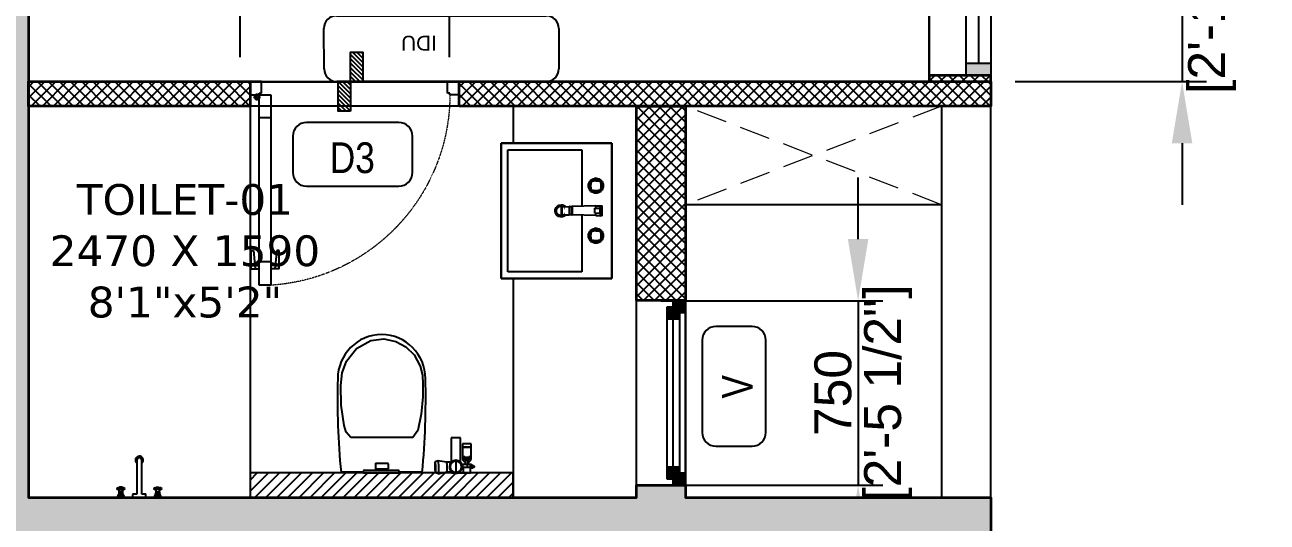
# Model space of a CAD drawing. Header units: millimetres. Extents: x 46985 to 60368, y 184712 to 204375.
# Drawn here: x 55319 to 60368, y 191997 to 194017 of the extents above; entities that cross this region are included whole.
import ezdxf
from ezdxf.enums import TextEntityAlignment as Align

# ---------------------------------------------------------------- set-up
doc = ezdxf.new("R2010")
doc.units = ezdxf.units.MM
doc.linetypes.add('( Hidden )', pattern=[0.375, 0.25, -0.125])
doc.linetypes.add('3.5BHK EAST-UN-5$0$DASHED', pattern=[0.75, 0.5, -0.25])
for name, color, linetype in [('A-AC', 252, 'Continuous'), ('A-Dimensions', 4, 'Continuous'), ('A-Door', 11, 'Continuous'), ('A-Door Line', 8, 'Continuous'), ('A-Fixture', 8, 'Continuous'), ('A-Furniture', 8, 'Continuous'), ('A-Handwash', 252, 'Continuous'), ('A-Handwash Platform', 253, 'Continuous'), ('A-Hatch', 252, 'Continuous'), ('A-Ledge Wall', 8, 'Continuous'), ('A-Room Boundary', 44, 'Continuous'), ('A-Shaft Line', 253, 'Continuous'), ('A-Shaft Wall', 253, 'Continuous'), ('A-Shower', 253, 'Continuous'), ('A-Shower Glass', 253, 'Continuous'), ('A-Text Main', 44, 'Continuous'), ('A-Ventilator', 4, 'Continuous'), ('A-WC', 253, 'Continuous'), ('A-Window', 4, 'Continuous')]:
    doc.layers.add(name, color=color, linetype=linetype)
doc.layers.add('A-Wall', color=240, linetype='Continuous', lineweight=35)
doc.styles.add('2024-08-29_TOWER-A$0$simplex-0.8', font='simplex.shx', dxfattribs={"width": 0.8})
doc.styles.add('3.5BHK EAST_UN-1$0$grid_text', font='verdana.ttf')
doc.styles.add('3BHK  WEST_UN-2$0$AMISH', font='arial.ttf')
doc.styles.add('ARIAL', font='ARIALN.TTF')
doc.styles.add('S', font='arial.ttf', dxfattribs={"height": 150})
doc.dimstyles.new('DIMSMALL', dxfattribs={"dimtxt": 150, "dimasz": 250, "dimexe": 100, "dimexo": 100, "dimgap": 25, "dimtad": 1, "dimdec": 0, "dimzin": 0, "dimdsep": 46, "dimtxsty": 'S', "dimcen": 0, "dimdle": 100, "dimclrd": 8, "dimclre": 8, "dimclrt": 256, "dimazin": 0, "dimtfac": 1, "dimtdec": 0, "dimtix": 1, "dimtmove": 0, "dimatfit": 3, "dimldrblk": '12_DatumFilled', "dimfxl": 1, "dimtolj": 1, "dimtzin": 0, "dimlwd": -1, "dimlwe": -1, "dimarcsym": 0})

# ---------------------------------------------------------------- blocks, each defined once
blk = doc.blocks.new('A$C060bb122')
at = {"layer": 'A-Window', "linetype": 'Continuous'}
for points in [[(0, 0), (-100, 0), (-100, -50), (0, -50)], [(-100, -900), (0, -900), (0, -850), (-100, -850)]]:
    blk.add_hatch(color=256, dxfattribs=at).paths.add_polyline_path(points)
for p, q in [((-249.5, 0), (-249.5, -900)), ((-100, 0), (-249.5, 0)), ((-100, -50), (-100, 0)), ((0, 0), (-100, 0)), ((0, 0), (-100, 0)), ((0, 0), (0, -900)), ((0, 0), (0, -50)), ((0, -50), (-100, -50)), ((-100, -850), (-100, -50)), ((-50, -50), (-50, -850)), ((0, -50), (0, -850)), ((-100, -900), (-100, -850)), ((-100, -850), (0, -850)), ((0, -850), (0, -900)), ((-100, -900), (-250, -900)), ((0, -900), (-100, -900)), ((0, -900), (-100, -900))]:
    blk.add_line(p, q, dxfattribs=at)
blk = doc.blocks.new('A$Cf00fcc3f')
at = {"layer": 'A-Fixture'}
for p, q in [((0, 0), (0, -450)), ((550, 0), (0, 0)), ((0, -450), (0, 0)), ((0, 0), (550, 0)), ((550, -450), (550, 0)), ((550, 0), (550, -450)), ((148.7, -47.8), (145.9, -53)), ((147.8, -54.3), (150.8, -44.3)), ((150.3, -45.9), (148.7, -47.8)), ((150.3, -55.2), (152.9, -46.2)), ((151.6, -42.4), (150.8, -44.3)), ((150.8, -44.3), (152.9, -46.2)), ((151.6, -42.4), (153.6, -41.5)), ((153.7, -44.5), (151.6, -42.4)), ((155.2, -46), (152.5, -55)), ((155.2, -46), (152.5, -55)), ((153.7, -44.5), (152.9, -46.2)), ((153.6, -41.5), (163.5, -38.6)), ((155.5, -43.7), (153.6, -41.5)), ((155.5, -43.7), (153.7, -44.5)), ((156.4, -47.2), (154.1, -55.3)), ((157.1, -39.5), (155.1, -41.1)), ((164.2, -43.3), (155.2, -46)), ((155.5, -43.7), (164.5, -41)), ((164.5, -44.9), (156.4, -47.2)), ((162.3, -36.7), (157.1, -39.5)), ((167.9, -35), (162.3, -36.7)), ((163.5, -38.6), (173.8, -37.6)), ((163.5, -38.6), (164.5, -41)), ((173.8, -42.3), (164.2, -43.3)), ((173.8, -42.3), (164.2, -43.3)), ((164.5, -41), (173.8, -40.1)), ((173.8, -43.9), (164.5, -44.9)), ((173.8, -34.4), (167.9, -35)), ((179.7, -35), (173.8, -34.4)), ((179.7, -35), (173.8, -34.4)), ((173.8, -37.6), (184.1, -38.6)), ((173.8, -37.6), (173.8, -40.1)), ((173.8, -40.1), (183.2, -41)), ((183.4, -43.3), (173.8, -42.3)), ((183.1, -44.9), (173.8, -43.9)), ((185.4, -36.7), (179.7, -35)), ((185.4, -36.7), (179.7, -35)), ((191.2, -47.2), (183.1, -44.9)), ((184.1, -38.6), (183.2, -41)), ((183.2, -41), (192.2, -43.7)), ((183.4, -43.3), (192.4, -46)), ((192.4, -46), (183.4, -43.3)), ((184.1, -38.6), (194.1, -41.5)), ((190.6, -39.5), (185.4, -36.7)), ((190.6, -39.5), (185.4, -36.7)), ((192.5, -41.1), (190.6, -39.5)), ((192.5, -41.1), (190.6, -39.5)), ((191.2, -47.2), (193.5, -55.3)), ((192.2, -43.7), (194.1, -41.5)), ((192.2, -43.7), (193.9, -44.5)), ((192.4, -46), (195.1, -55)), ((193.9, -44.5), (196, -42.4)), ((193.9, -44.5), (194.7, -46.2)), ((194.1, -41.5), (196, -42.4)), ((196.9, -44.3), (194.7, -46.2)), ((194.7, -46.2), (197.4, -55.2)), ((196, -42.4), (196.9, -44.3)), ((196.9, -44.3), (199.8, -54.3)), ((198.9, -47.8), (197.3, -45.9)), ((198.9, -47.8), (197.3, -45.9)), ((201.7, -53), (198.9, -47.8)), ((201.7, -53), (198.9, -47.8)), ((254.8, -39.2), (296, -39.2)), ((254.8, -39.2), (255, -45.5)), ((255.5, -64.6), (255, -45.5)), ((255, -45.5), (295.9, -45.5)), ((265.1, -68.5), (265.1, -47.9)), ((285.7, -47.9), (265.1, -47.9)), ((285.7, -68.5), (285.7, -47.9)), ((295.3, -64.6), (295.9, -45.5)), ((295.9, -45.5), (296, -39.2)), ((351.9, -47.8), (349.1, -53)), ((351, -54.3), (354, -44.3)), ((353.5, -45.9), (351.9, -47.8)), ((353.5, -55.2), (356.1, -46.2)), ((354.8, -42.4), (354, -44.3)), ((354, -44.3), (356.1, -46.2)), ((354.8, -42.4), (356.8, -41.5)), ((356.9, -44.5), (354.8, -42.4)), ((358.4, -46), (355.7, -55)), ((358.4, -46), (355.7, -55)), ((356.9, -44.5), (356.1, -46.2)), ((356.8, -41.5), (366.7, -38.6)), ((358.7, -43.7), (356.8, -41.5)), ((358.7, -43.7), (356.9, -44.5)), ((359.6, -47.2), (357.3, -55.3)), ((360.3, -39.5), (358.3, -41.1)), ((367.4, -43.3), (358.4, -46)), ((358.7, -43.7), (367.7, -41)), ((367.7, -44.9), (359.6, -47.2)), ((365.5, -36.7), (360.3, -39.5)), ((371.1, -35), (365.5, -36.7)), ((366.7, -38.6), (377, -37.6)), ((366.7, -38.6), (367.7, -41)), ((377, -42.3), (367.4, -43.3)), ((377, -42.3), (367.4, -43.3)), ((367.7, -41), (377, -40.1)), ((377, -43.9), (367.7, -44.9)), ((377, -34.4), (371.1, -35)), ((382.9, -35), (377, -34.4)), ((382.9, -35), (377, -34.4)), ((377, -37.6), (387.3, -38.6)), ((377, -37.6), (377, -40.1)), ((377, -40.1), (386.4, -41)), ((386.6, -43.3), (377, -42.3)), ((386.3, -44.9), (377, -43.9)), ((388.6, -36.7), (382.9, -35)), ((388.6, -36.7), (382.9, -35)), ((394.4, -47.2), (386.3, -44.9)), ((387.3, -38.6), (386.4, -41)), ((386.4, -41), (395.4, -43.7)), ((386.6, -43.3), (395.6, -46)), ((395.6, -46), (386.6, -43.3)), ((387.3, -38.6), (397.3, -41.5)), ((393.8, -39.5), (388.6, -36.7)), ((393.8, -39.5), (388.6, -36.7)), ((395.7, -41.1), (393.8, -39.5)), ((395.7, -41.1), (393.8, -39.5)), ((394.4, -47.2), (396.7, -55.3)), ((395.4, -43.7), (397.3, -41.5)), ((395.4, -43.7), (397.1, -44.5)), ((395.6, -46), (398.3, -55)), ((397.1, -44.5), (399.2, -42.4)), ((397.1, -44.5), (397.9, -46.2)), ((397.3, -41.5), (399.2, -42.4)), ((400.1, -44.3), (397.9, -46.2)), ((397.9, -46.2), (400.6, -55.2)), ((399.2, -42.4), (400.1, -44.3)), ((400.1, -44.3), (403, -54.3)), ((402.1, -47.8), (400.5, -45.9)), ((402.1, -47.8), (400.5, -45.9)), ((404.9, -53), (402.1, -47.8)), ((404.9, -53), (402.1, -47.8)), ((144.2, -58.7), (143.6, -64.6)), ((143.6, -64.6), (144.2, -70.5)), ((143.6, -64.6), (144.2, -70.5)), ((145.9, -53), (144.2, -58.7)), ((144.2, -70.5), (145.9, -76.1)), ((144.2, -70.5), (145.9, -76.1)), ((145.9, -76.1), (148.7, -81.3)), ((145.9, -76.1), (148.7, -81.3)), ((146.8, -64.6), (147.8, -54.3)), ((147.8, -74.9), (146.8, -64.6)), ((149.4, -64.6), (146.8, -64.6)), ((147.8, -54.3), (150.3, -55.2)), ((147.8, -74.9), (150.3, -73.9)), ((150.8, -84.8), (147.8, -74.9)), ((148.7, -81.3), (150.3, -83.2)), ((148.7, -81.3), (150.3, -83.2)), ((149.4, -64.6), (150.3, -55.2)), ((150.3, -73.9), (149.4, -64.6)), ((152.9, -82.9), (150.3, -73.9)), ((150.8, -84.8), (152.9, -82.9)), ((151.6, -86.8), (150.8, -84.8)), ((152.5, -55), (151.6, -64.6)), ((151.6, -64.6), (152.5, -74.2)), ((151.6, -64.6), (152.5, -74.2)), ((151.6, -86.8), (153.7, -84.7)), ((151.6, -86.8), (153.6, -87.6)), ((152.5, -74.2), (155.2, -83.2)), ((152.5, -74.2), (155.2, -83.2)), ((152.9, -82.9), (153.7, -84.7)), ((154.1, -55.3), (153.2, -64.6)), ((153.2, -64.6), (154.1, -73.9)), ((155.5, -85.5), (153.6, -87.6)), ((163.5, -90.6), (153.6, -87.6)), ((153.7, -84.7), (155.5, -85.5)), ((154.1, -73.9), (156.4, -81.9)), ((155.1, -88.1), (157.1, -89.7)), ((155.1, -88.1), (157.1, -89.7)), ((155.2, -83.2), (164.2, -85.9)), ((155.2, -83.2), (164.2, -85.9)), ((164.5, -88.1), (155.5, -85.5)), ((156.4, -81.9), (164.5, -84.3)), ((157.1, -89.7), (162.3, -92.4)), ((157.1, -89.7), (162.3, -92.4)), ((162.3, -92.4), (167.9, -94.2)), ((162.3, -92.4), (167.9, -94.2)), ((163.5, -90.6), (164.5, -88.1)), ((173.8, -91.6), (163.5, -90.6)), ((164.2, -85.9), (173.8, -86.8)), ((164.2, -85.9), (173.8, -86.8)), ((164.5, -84.3), (173.8, -85.2)), ((173.8, -89), (164.5, -88.1)), ((167.9, -94.2), (173.8, -94.7)), ((167.9, -94.2), (173.8, -94.7)), ((173.8, -85.2), (183.1, -84.3)), ((173.8, -86.8), (183.4, -85.9)), ((173.8, -86.8), (183.4, -85.9)), ((183.2, -88.1), (173.8, -89)), ((173.8, -91.6), (173.8, -89)), ((184.1, -90.6), (173.8, -91.6)), ((173.8, -94.7), (179.7, -94.2)), ((173.8, -94.7), (179.7, -94.2)), ((179.7, -94.2), (185.4, -92.4)), ((179.7, -94.2), (185.4, -92.4)), ((183.1, -84.3), (191.2, -81.9)), ((192.2, -85.5), (183.2, -88.1)), ((184.1, -90.6), (183.2, -88.1)), ((183.4, -85.9), (192.4, -83.2)), ((183.4, -85.9), (192.4, -83.2)), ((194.1, -87.6), (184.1, -90.6)), ((185.4, -92.4), (190.6, -89.7)), ((185.4, -92.4), (190.6, -89.7)), ((190.6, -89.7), (192.5, -88.1)), ((190.6, -89.7), (192.5, -88.1)), ((191.2, -81.9), (193.5, -73.9)), ((192.2, -85.5), (193.9, -84.7)), ((192.2, -85.5), (194.1, -87.6)), ((192.4, -83.2), (195.1, -74.2)), ((192.4, -83.2), (195.1, -74.2)), ((194.4, -64.6), (193.5, -55.3)), ((194.4, -64.6), (193.5, -73.9)), ((193.9, -84.7), (194.7, -82.9)), ((193.9, -84.7), (196, -86.8)), ((196, -86.8), (194.1, -87.6)), ((197.4, -73.9), (194.7, -82.9)), ((196.9, -84.8), (194.7, -82.9)), ((195.1, -55), (196, -64.6)), ((196, -64.6), (195.1, -74.2)), ((196, -86.8), (196.9, -84.8)), ((199.8, -74.9), (196.9, -84.8)), ((197.3, -83.2), (198.9, -81.3)), ((197.3, -83.2), (198.9, -81.3)), ((199.8, -54.3), (197.4, -55.2)), ((197.4, -55.2), (198.3, -64.6)), ((198.3, -64.6), (197.4, -73.9)), ((199.8, -74.9), (197.4, -73.9)), ((198.3, -64.6), (200.8, -64.6)), ((198.9, -81.3), (201.7, -76.1)), ((198.9, -81.3), (201.7, -76.1)), ((199.8, -54.3), (200.8, -64.6)), ((200.8, -64.6), (199.8, -74.9)), ((203.4, -58.7), (201.7, -53)), ((203.4, -58.7), (201.7, -53)), ((201.7, -76.1), (203.4, -70.5)), ((201.7, -76.1), (203.4, -70.5)), ((203.4, -58.7), (204, -64.6)), ((204, -64.6), (203.4, -58.7)), ((204, -64.6), (203.4, -70.5)), ((204, -64.6), (203.4, -70.5)), ((255.5, -64.6), (258.3, -160.2)), ((255.5, -64.6), (265.1, -64.6)), ((265.1, -68.5), (285.7, -68.5)), ((285.7, -64.6), (295.3, -64.6)), ((295.3, -64.6), (292.6, -160.2)), ((347.4, -58.7), (346.8, -64.6)), ((346.8, -64.6), (347.4, -70.5)), ((346.8, -64.6), (347.4, -70.5)), ((349.1, -53), (347.4, -58.7)), ((347.4, -70.5), (349.1, -76.1)), ((347.4, -70.5), (349.1, -76.1)), ((349.1, -76.1), (351.9, -81.3)), ((349.1, -76.1), (351.9, -81.3)), ((350, -64.6), (351, -54.3)), ((351, -74.9), (350, -64.6)), ((352.6, -64.6), (350, -64.6)), ((351, -54.3), (353.5, -55.2)), ((351, -74.9), (353.5, -73.9)), ((354, -84.8), (351, -74.9)), ((351.9, -81.3), (353.5, -83.2)), ((351.9, -81.3), (353.5, -83.2)), ((352.6, -64.6), (353.5, -55.2)), ((353.5, -73.9), (352.6, -64.6)), ((356.1, -82.9), (353.5, -73.9)), ((354, -84.8), (356.1, -82.9)), ((354.8, -86.8), (354, -84.8)), ((355.7, -55), (354.8, -64.6)), ((354.8, -64.6), (355.7, -74.2)), ((354.8, -64.6), (355.7, -74.2)), ((354.8, -86.8), (356.9, -84.7)), ((354.8, -86.8), (356.8, -87.6)), ((355.7, -74.2), (358.4, -83.2)), ((355.7, -74.2), (358.4, -83.2)), ((356.1, -82.9), (356.9, -84.7)), ((357.3, -55.3), (356.4, -64.6)), ((356.4, -64.6), (357.3, -73.9)), ((358.7, -85.5), (356.8, -87.6)), ((366.7, -90.6), (356.8, -87.6)), ((356.9, -84.7), (358.7, -85.5)), ((357.3, -73.9), (359.6, -81.9)), ((358.3, -88.1), (360.3, -89.7)), ((358.3, -88.1), (360.3, -89.7)), ((358.4, -83.2), (367.4, -85.9)), ((358.4, -83.2), (367.4, -85.9)), ((367.7, -88.1), (358.7, -85.5)), ((359.6, -81.9), (367.7, -84.3)), ((360.3, -89.7), (365.5, -92.4)), ((360.3, -89.7), (365.5, -92.4)), ((365.5, -92.4), (371.1, -94.2)), ((365.5, -92.4), (371.1, -94.2)), ((366.7, -90.6), (367.7, -88.1)), ((377, -91.6), (366.7, -90.6)), ((367.4, -85.9), (377, -86.8)), ((367.4, -85.9), (377, -86.8)), ((367.7, -84.3), (377, -85.2)), ((377, -89), (367.7, -88.1)), ((371.1, -94.2), (377, -94.7)), ((371.1, -94.2), (377, -94.7)), ((377, -85.2), (386.3, -84.3)), ((377, -86.8), (386.6, -85.9)), ((377, -86.8), (386.6, -85.9)), ((386.4, -88.1), (377, -89)), ((377, -91.6), (377, -89)), ((387.3, -90.6), (377, -91.6)), ((377, -94.7), (382.9, -94.2)), ((377, -94.7), (382.9, -94.2)), ((382.9, -94.2), (388.6, -92.4)), ((382.9, -94.2), (388.6, -92.4)), ((386.3, -84.3), (394.4, -81.9)), ((395.4, -85.5), (386.4, -88.1)), ((387.3, -90.6), (386.4, -88.1)), ((386.6, -85.9), (395.6, -83.2)), ((386.6, -85.9), (395.6, -83.2)), ((397.3, -87.6), (387.3, -90.6)), ((388.6, -92.4), (393.8, -89.7)), ((388.6, -92.4), (393.8, -89.7)), ((393.8, -89.7), (395.7, -88.1)), ((393.8, -89.7), (395.7, -88.1)), ((394.4, -81.9), (396.7, -73.9)), ((395.4, -85.5), (397.1, -84.7)), ((395.4, -85.5), (397.3, -87.6)), ((395.6, -83.2), (398.3, -74.2)), ((395.6, -83.2), (398.3, -74.2)), ((397.6, -64.6), (396.7, -55.3)), ((397.6, -64.6), (396.7, -73.9)), ((397.1, -84.7), (397.9, -82.9)), ((397.1, -84.7), (399.2, -86.8)), ((399.2, -86.8), (397.3, -87.6)), ((400.6, -73.9), (397.9, -82.9)), ((400.1, -84.8), (397.9, -82.9)), ((398.3, -55), (399.2, -64.6)), ((399.2, -64.6), (398.3, -74.2)), ((399.2, -86.8), (400.1, -84.8)), ((403, -74.9), (400.1, -84.8)), ((400.5, -83.2), (402.1, -81.3)), ((400.5, -83.2), (402.1, -81.3)), ((403, -54.3), (400.6, -55.2)), ((400.6, -55.2), (401.5, -64.6)), ((401.5, -64.6), (400.6, -73.9)), ((403, -74.9), (400.6, -73.9)), ((401.5, -64.6), (404, -64.6)), ((402.1, -81.3), (404.9, -76.1)), ((402.1, -81.3), (404.9, -76.1)), ((403, -54.3), (404, -64.6)), ((404, -64.6), (403, -74.9)), ((406.6, -58.7), (404.9, -53)), ((406.6, -58.7), (404.9, -53)), ((404.9, -76.1), (406.6, -70.5)), ((404.9, -76.1), (406.6, -70.5)), ((406.6, -58.7), (407.2, -64.6)), ((406.6, -58.7), (407.2, -64.6)), ((407.2, -64.6), (406.6, -70.5)), ((407.2, -64.6), (406.6, -70.5)), ((257.2, -122), (27.5, -122)), ((27.5, -122), (27.5, -422)), ((522.5, -122), (293.7, -122)), ((522.5, -422), (522.5, -122)), ((258.3, -162.3), (258.3, -160.2)), ((292.6, -160.2), (258.3, -160.2)), ((258.3, -162.3), (258.6, -171.8)), ((258.3, -162.3), (292.5, -162.3)), ((258.6, -171.8), (258.6, -172.7)), ((258.6, -171.8), (292.2, -171.8)), ((259.4, -201.1), (258.6, -172.7)), ((292.2, -172.7), (258.6, -172.7)), ((259.4, -201.1), (259.5, -204.3)), ((259.4, -201.1), (291.4, -201.1)), ((264.3, -192.3), (264.3, -190.8)), ((286.5, -192.3), (286.5, -190.8)), ((291.3, -204.3), (291.4, -201.1)), ((291.4, -201.1), (292.2, -172.7)), ((292.2, -171.8), (292.5, -162.3)), ((292.2, -171.8), (292.2, -172.7)), ((292.6, -160.2), (292.5, -162.3)), ((259.5, -204.3), (291.3, -204.3)), ((0, -450), (550, -450)), ((550, -450), (0, -450)), ((27.5, -422), (522.5, -422))]:
    blk.add_line(p, q, dxfattribs=at)
for radius, start, end in [(25, 130.6704, 0), (20, 145.6811, 0), (25, 0, 45), (20, 0, 24.0891)]:
    blk.add_arc((275, -205), radius, start, end, dxfattribs=at)
blk = doc.blocks.new('A$Cfbc7273c')
at = {"layer": 'A-Shower'}
for p, q in [((-41.9, 68.8), (-41.9, 81.3)), ((-41.9, 81.3), (-27.4, 81.2)), ((-27.4, 68.8), (-41.9, 68.8)), ((-23.6, 68.6), (-23.6, 81.3)), ((-22.2, 81.5), (-22.2, 68.5)), ((-20.4, 68.3), (-20.4, 81.7)), ((-18, 82.2), (-18, 67.8)), ((-15.8, 67.3), (-15.8, 82.7)), ((-13.3, 66.5), (-13.3, 83.5)), ((-9.9, 65.2), (-9.9, 84.7)), ((-5.4, 63), (-5.4, 87)), ((0, 90.6), (0, 59.4)), ((0, -90.6), (0, 90.6)), ((-13.5, 10), (-152, 10)), ((-13.5, 26), (-13.5, 10)), ((0, 27), (-12.5, 27)), ((0, -27), (0, 27)), ((-152, -10), (-13.5, -10)), ((-13.5, -10), (-13.5, -26)), ((-12.5, -27), (0, -27)), ((-41.9, -68.8), (-41.9, -81.3)), ((-27.4, -68.8), (-41.9, -68.8)), ((-41.9, -81.3), (-27.4, -81.2)), ((-23.6, -68.6), (-23.6, -81.3)), ((-22.2, -81.5), (-22.2, -68.5)), ((-20.4, -68.3), (-20.4, -81.7)), ((-18, -82.2), (-18, -67.8)), ((-15.8, -67.3), (-15.8, -82.7)), ((-13.3, -66.5), (-13.3, -83.5)), ((-9.9, -65.2), (-9.9, -84.7)), ((-5.4, -63), (-5.4, -87)), ((0, -90.6), (0, -59.4))]:
    blk.add_line(p, q, dxfattribs=at)
for centre, radius in [((-36, 85.7), 4.41), ((-36, 64.3), 4.41), ((-36, 74.8), 3.69), ((-36, -64.3), 4.41), ((-36, -85.7), 4.41), ((-36, -74.8), 3.69)]:
    blk.add_circle(centre, radius, dxfattribs=at)
for centre, radius, start, end in [((-27.2, 125.4), 44.2, 269.7849, 308.0362), ((-27.4, 24.1), 44.7, 52.1791, 90), ((-152, 0), 16, 90, 180.0001), ((-152, 0), 16, 180.0001, 270), ((-152, 0), 10, 90, 270), ((-152, 0), 16, 38.6822, 90), ((-12.5, 26), 0.999, 89.9998, 180.1995), ((-152, 0), 16, 270, 321.3178), ((-12.5, -26), 1, 180, 269.8008), ((-27.4, -24.1), 44.7, 270, 307.8209), ((-27.2, -125.4), 44.2, 51.9638, 90.2151)]:
    blk.add_arc(centre, radius, start, end, dxfattribs=at)
blk = doc.blocks.new('3BHK  WEST_UN-2$0$fgdskokjmfv')
at = {"layer": 'A-WC', "linetype": 'Continuous'}
for p, q in [((15769217.8, 1072188.3), (15769217.9, 1072188.5)), ((15769217.9, 1072188.5), (15769218, 1072188.7)), ((15769218, 1072188.7), (15769218.1, 1072188.8)), ((15769218.1, 1072188.8), (15769218.2, 1072189)), ((15769218.2, 1072189), (15769218.3, 1072189.2)), ((15769218.3, 1072189.2), (15769218.4, 1072189.3)), ((15769218.4, 1072189.3), (15769218.5, 1072189.5)), ((15769218.5, 1072189.5), (15769218.7, 1072189.6)), ((15769218.7, 1072189.6), (15769218.8, 1072189.8)), ((15769218.8, 1072189.8), (15769218.9, 1072189.9)), ((15769218.9, 1072189.9), (15769219.1, 1072190.1)), ((15769219.1, 1072190.1), (15769219.2, 1072190.2)), ((15769219.2, 1072190.2), (15769219.4, 1072190.3)), ((15769219.4, 1072190.3), (15769219.6, 1072190.4)), ((15769219.6, 1072190.4), (15769219.7, 1072190.6)), ((15769219.7, 1072190.6), (15769219.9, 1072190.7)), ((15769219.9, 1072190.7), (15769220.1, 1072190.8)), ((15769220.1, 1072190.8), (15769220.3, 1072190.8)), ((15769220.3, 1072190.8), (15769220.4, 1072190.9)), ((15769220.4, 1072190.9), (15769220.6, 1072191)), ((15769220.6, 1072191), (15769220.8, 1072191.1)), ((15769220.8, 1072191.1), (15769221, 1072191.1)), ((15769221, 1072191.1), (15769221.2, 1072191.2)), ((15769221.2, 1072191.2), (15769221.4, 1072191.2)), ((15769221.4, 1072191.2), (15769221.6, 1072191.3)), ((15769221.6, 1072191.3), (15769221.8, 1072191.3)), ((15769221.8, 1072191.3), (15769222, 1072191.3)), ((15769222, 1072191.3), (15769222.2, 1072191.3)), ((15769222.2, 1072191.3), (15769222.4, 1072191.3)), ((15769222.4, 1072191.3), (15769222.4, 1072191.3)), ((15769222.5, 1072191.3), (15769222.4, 1072191.3)), ((15769222.4, 1072191.3), (15769222.4, 1072191.3)), ((15769222.4, 1072191.3), (15769222.5, 1072191.3)), ((15769222.6, 1072191.3), (15769222.5, 1072191.3)), ((15769222.5, 1072191.3), (15769222.5, 1072191.3)), ((15769222.5, 1072191.3), (15769222.7, 1072191.3)), ((15769222.8, 1072191.3), (15769222.6, 1072191.3)), ((15769222.7, 1072191.3), (15769222.9, 1072191.3)), ((15769232.1, 1072191.3), (15769222.8, 1072191.3)), ((15769222.9, 1072191.3), (15769223.1, 1072191.3)), ((15769223.1, 1072191.3), (15769223.4, 1072191.3)), ((15769223.4, 1072191.3), (15769223.8, 1072191.3)), ((15769223.8, 1072191.3), (15769224.2, 1072191.3)), ((15769224.2, 1072191.3), (15769224.7, 1072191.3)), ((15769228.6, 1072190), (15769228.8, 1072176)), ((15769228.7, 1072190), (15769232.9, 1072190)), ((15769231.8, 1072211.9), (15769232.1, 1072190)), ((15769309.2, 1072211.9), (15769231.8, 1072211.9)), ((15769232.9, 1072190), (15769239.6, 1072190)), ((15769233.1, 1072183), (15769232.9, 1072190)), ((15769239.6, 1072190), (15769243.9, 1072190)), ((15769243.9, 1072190), (15769247.1, 1072190)), ((15769243.9, 1072190), (15769243.9, 1072183)), ((15769247.1, 1072190), (15769264.5, 1072190)), ((15769262.2, 1072190), (15769262.5, 1072211.9)), ((15769262.2, 1072191.3), (15769262.5, 1072191.3)), ((15769262.5, 1072191.3), (15769263.8, 1072191.3)), ((15769263.8, 1072191.3), (15769265.2, 1072191.3)), ((15769264.4, 1072183), (15769264.5, 1072190)), ((15769265.2, 1072191.3), (15769266.5, 1072191.3)), ((15769274.3, 1072211.9), (15769274.3, 1072210.2)), ((15769274.3, 1072210.2), (15769274.3, 1072208.5)), ((15769274.3, 1072208.5), (15769274.3, 1072206.8)), ((15769274.3, 1072206.8), (15769274.3, 1072205.4)), ((15769292.1, 1072163.3), (15769292.1, 1072209.4)), ((15769309.2, 1072211.4), (15769309.2, 1072211.9)), ((15769309.2, 1072209.7), (15769309.2, 1072211.4)), ((15769309.2, 1072208), (15769309.2, 1072209.7)), ((15769309.2, 1072206.4), (15769309.2, 1072208)), ((15769309.2, 1072206), (15769309.2, 1072206.4)), ((15769328, 1072207), (15769309.9, 1072206.4)), ((15769362.5, 1072214.8), (15769328, 1072207)), ((15769362.5, 1072214.8), (15769374.5, 1072212)), ((15769428.5, 1072209.1), (15769522.1, 1072209.1)), ((15769667.1, 1072211.9), (15769522.1, 1072211.9)), ((15769522.1, 1072211.9), (15769522.1, 1072203.9)), ((15769664.1, 1072200.9), (15769525.1, 1072200.9)), ((15769618.4, 1072200.9), (15769565.9, 1072200.9)), ((15769565.9, 1072200.9), (15769565.9, 1072197.6)), ((15769618.4, 1072194.8), (15769565.9, 1072194.8)), ((15769565.9, 1072194.8), (15769565.9, 1072174.4)), ((15769567.4, 1072196.1), (15769616.9, 1072196.1)), ((15769618.4, 1072197.6), (15769618.4, 1072200.9)), ((15769618.4, 1072174.4), (15769618.4, 1072194.8)), ((15769667.1, 1072211.9), (15769667.1, 1072203.9)), ((15769667.1, 1072209.1), (15769758.5, 1072209.1)), ((15769217.4, 1072186.7), (15769217.5, 1072186.9)), ((15769217.4, 1072186.5), (15769217.4, 1072186.7)), ((15769217.4, 1072186.3), (15769217.4, 1072186.5)), ((15769217.4, 1072186.1), (15769217.4, 1072186.3)), ((15769217.4, 1072186.3), (15769217.4, 1072186.3)), ((15769217.5, 1072185.9), (15769217.4, 1072186.1)), ((15769217.5, 1072187.3), (15769217.6, 1072187.5)), ((15769217.5, 1072187.1), (15769217.5, 1072187.3)), ((15769217.5, 1072186.9), (15769217.5, 1072187.1)), ((15769217.5, 1072185.7), (15769217.5, 1072185.9)), ((15769217.5, 1072185.5), (15769217.5, 1072185.7)), ((15769217.5, 1072185.3), (15769217.5, 1072185.5)), ((15769217.6, 1072185.1), (15769217.5, 1072185.3)), ((15769217.6, 1072187.7), (15769217.7, 1072187.9)), ((15769217.6, 1072187.5), (15769217.6, 1072187.7)), ((15769217.6, 1072184.9), (15769217.6, 1072185.1)), ((15769217.7, 1072184.7), (15769217.6, 1072184.9)), ((15769217.7, 1072187.9), (15769217.8, 1072188.1)), ((15769217.8, 1072184.5), (15769217.7, 1072184.7)), ((15769217.8, 1072188.1), (15769217.8, 1072188.3)), ((15769217.8, 1072184.3), (15769217.8, 1072184.5)), ((15769217.9, 1072184.2), (15769217.8, 1072184.3)), ((15769218, 1072184), (15769217.9, 1072184.2)), ((15769218.1, 1072183.8), (15769218, 1072184)), ((15769218.2, 1072183.6), (15769218.1, 1072183.8)), ((15769218.3, 1072183.5), (15769218.2, 1072183.6)), ((15769218.5, 1072183.3), (15769218.3, 1072183.5)), ((15769218.6, 1072183.2), (15769218.5, 1072183.3)), ((15769218.7, 1072183), (15769218.6, 1072183.2)), ((15769218.8, 1072182.9), (15769218.7, 1072183)), ((15769219, 1072182.7), (15769218.8, 1072182.9)), ((15769219.1, 1072182.6), (15769219, 1072182.7)), ((15769219.3, 1072182.5), (15769219.1, 1072182.6)), ((15769219.4, 1072182.3), (15769219.3, 1072182.5)), ((15769219.6, 1072182.2), (15769219.4, 1072182.3)), ((15769219.8, 1072182.1), (15769219.6, 1072182.2)), ((15769219.9, 1072182), (15769219.8, 1072182.1)), ((15769220.1, 1072181.9), (15769219.9, 1072182)), ((15769220.3, 1072181.8), (15769220.1, 1072181.9)), ((15769220.5, 1072181.7), (15769220.3, 1072181.8)), ((15769220.7, 1072181.7), (15769220.5, 1072181.7)), ((15769220.9, 1072181.6), (15769220.7, 1072181.7)), ((15769221, 1072181.5), (15769220.9, 1072181.6)), ((15769221.2, 1072181.5), (15769221, 1072181.5)), ((15769221.4, 1072181.4), (15769221.2, 1072181.5)), ((15769221.6, 1072181.4), (15769221.4, 1072181.4)), ((15769221.8, 1072181.4), (15769221.6, 1072181.4)), ((15769222, 1072181.4), (15769221.8, 1072181.4)), ((15769222.2, 1072181.3), (15769222, 1072181.4)), ((15769222.4, 1072181.3), (15769222.2, 1072181.3)), ((15769222.5, 1072181.3), (15769222.4, 1072181.3)), ((15769222.4, 1072181.3), (15769222.4, 1072181.3)), ((15769222.4, 1072181.3), (15769222.5, 1072181.3)), ((15769222.6, 1072181.3), (15769222.5, 1072181.3)), ((15769222.5, 1072181.3), (15769222.5, 1072181.3)), ((15769222.5, 1072181.3), (15769222.7, 1072181.3)), ((15769222.8, 1072181.3), (15769222.6, 1072181.3)), ((15769222.7, 1072181.3), (15769222.8, 1072181.3)), ((15769222.8, 1072181.3), (15769228.8, 1072181.3)), ((15769223, 1072181.3), (15769222.8, 1072181.3)), ((15769223.3, 1072181.3), (15769223, 1072181.3)), ((15769223.6, 1072181.3), (15769223.3, 1072181.3)), ((15769224, 1072181.3), (15769223.6, 1072181.3)), ((15769224.4, 1072181.3), (15769224, 1072181.3)), ((15769224.9, 1072181.3), (15769224.4, 1072181.3)), ((15769233.2, 1072176), (15769228.9, 1072176)), ((15769229.4, 1072152.1), (15769229.4, 1072141.2)), ((15769229.6, 1072148.4), (15769264.6, 1072148.4)), ((15769229.6, 1072148.4), (15769229.6, 1072107.6)), ((15769233.2, 1072176), (15769233.1, 1072183)), ((15769239.6, 1072176), (15769233.2, 1072176)), ((15769235.2, 1072152.4), (15769235.2, 1072142.5)), ((15769243.8, 1072176), (15769239.6, 1072176)), ((15769240, 1072176), (15769240, 1072167.3)), ((15769240, 1072155.2), (15769240, 1072152.4)), ((15769242, 1072176), (15769242, 1072161.6)), ((15769243.9, 1072183), (15769243.8, 1072176)), ((15769247.1, 1072176), (15769243.8, 1072176)), ((15769264.4, 1072176), (15769247.1, 1072176)), ((15769252.2, 1072161.6), (15769252.2, 1072176)), ((15769254.3, 1072167.3), (15769254.3, 1072176)), ((15769254.3, 1072152.4), (15769254.3, 1072155.2)), ((15769259, 1072142.5), (15769259, 1072152.4)), ((15769264.4, 1072176), (15769264.4, 1072183)), ((15769265.9, 1072181.3), (15769264.5, 1072181.3)), ((15769264.6, 1072107.6), (15769264.6, 1072148.4)), ((15769264.9, 1072141.2), (15769264.9, 1072152.1)), ((15769266.6, 1072181.3), (15769265.9, 1072181.3)), ((15769273.1, 1072167.7), (15769273.1, 1072069.7)), ((15769311.1, 1072167.5), (15769329.3, 1072168.1)), ((15769311.2, 1072069.7), (15769311.2, 1072167.7)), ((15769329.3, 1072168.1), (15769364.2, 1072162.5)), ((15769364.3, 1072162.5), (15769376.1, 1072166)), ((15769567.3, 1072172.9), (15769616.9, 1072172.9)), ((15769229.6, 1072107.6), (15769264.6, 1072107.6)), ((15769229.6, 1072107.1), (15769229.6, 1072107.6)), ((15769264.6, 1072107.6), (15769229.6, 1072107.6)), ((15769264.6, 1072107.1), (15769229.6, 1072107.1)), ((15769229.6, 1072107.1), (15769229.6, 1072093)), ((15769229.6, 1072093), (15769264.6, 1072093)), ((15769264.6, 1072107.1), (15769264.6, 1072107.6)), ((15769264.6, 1072093), (15769264.6, 1072107.1)), ((15769273.1, 1072069.7), (15769311.2, 1072069.7)), ((15769466.3, 1072068.4), (15769718.4, 1072068.4))]:
    blk.add_line(p, q, dxfattribs=at)
at = {"layer": 'A-WC', "linetype": 'Continuous', "flags": 128}
blk.add_lwpolyline([(15769718.4, 1072068.4), (15769737.6, 1072045.5), (15769745.9, 1072018.8), (15769758.3, 1071936), (15769759.7, 1071856.1), (15769753.6, 1071804.7), (15769735.8, 1071758), (15769695.5, 1071705.9), (15769637.7, 1071673.8), (15769584.5, 1071667.4), (15769535.5, 1071677.4), (15769494.7, 1071699.3), (15769461.6, 1071732.3), (15769437.5, 1071777.7), (15769427.2, 1071814.6), (15769425.9, 1071851.1), (15769426.5, 1071902.1), (15769433.3, 1071973.6), (15769447, 1072039.1), (15769466.3, 1072068.4)], dxfattribs=at)
at = {"layer": 'A-WC', "linetype": 'Continuous'}
for centre, radius, start, end in [((15769292.1, 1072186.3), 26.2, 100.2496, 180), ((15769292.1, 1072186.3), 23, 0, 180), ((15769292.1, 1072186.3), 26.2, 0, 132.8693), ((15772559.7, 1071909.6), 3145.4, 174.5369, 181.4631), ((15769525.1, 1072203.9), 3, 180, 270), ((15769567.4, 1072197.6), 1.5, 180, 270), ((15769616.9, 1072197.6), 1.5, 270, 0), ((15769664.1, 1072203.9), 3, 270, 0), ((15766627.4, 1071909.6), 3145.4, 358.5369, 5.4631), ((15769292.1, 1072186.3), 26.2, 180, 0), ((15769292.1, 1072186.3), 23, 180, 0), ((15769292.1, 1072189.5), 28.9, 228.7983, 242.5322), ((15769292.1, 1072189.5), 28.9, 297.4678, 311.2017), ((15769567.3, 1072174.4), 1.46, 180, 270), ((15769616.9, 1072174.4), 1.46, 270, 0), ((15769595.6, 1071829.3), 180.3, 180, 269.3484), ((15769591.5, 1071829.3), 180.3, 270.6516, 0)]:
    blk.add_arc(centre, radius, start, end, dxfattribs=at)
for centre, major_axis, ratio, start_param, end_param in [((15769310.5, 1072186.9), (-0.6, 19.4), 0.087894, 6.275362, 6.466185), ((15769328.7, 1072187.5), (-0.6, 19.4), 0.087894, 6.275362, 9.416955), ((15769363.4, 1072188.7), (-0.8, 26.2), 0.087894, 0.017046, 3.133769), ((15769375.3, 1072189), (-0.7, 23), 0.087894, 0.026053, 3.133769), ((15769375.3, 1072189), (-0.7, 23), 0.087894, 3.165124, 6.230506), ((15769247.1, 1072152.1), (17.8, 0), 0.939693, 1.86017, 3.254011), ((15769247.1, 1072141.2), (17.8, 0), 0.939693, 2.995055, 3.28771), ((15769247.1, 1072141.2), (17.8, 0), 0.939693, 0.452611, 2.688981), ((15769247.1, 1072141.2), (13.4, 0), 0.939693, 1.839841, 2.521963), ((15769247.1, 1072142.5), (11.9, 0), 0.939693, 1.570796, 2.584055), ((15769247.1, 1072142.5), (11.9, 0), 0.939693, 1.570796, 2.584055), ((15769247.1, 1072141), (11.9, 0), 0.939693, 1.570796, 2.410164), ((15769247.1, 1072141.2), (13.4, 0), 0.939693, 1.634555, 1.767445), ((15769247.1, 1072142.5), (11.9, 0), 0.939693, 0.557537, 1.570796), ((15769247.1, 1072142.5), (11.9, 0), 0.939693, 0.557537, 1.570796), ((15769247.1, 1072141), (11.9, 0), 0.939693, 0.731428, 1.570796), ((15769247.1, 1072141.2), (13.4, 0), 0.939693, 1.374148, 1.507037), ((15769247.1, 1072141.2), (13.4, 0), 0.939693, 0.61963, 1.312246), ((15769247.1, 1072152.1), (17.8, 0), 0.939693, 6.170767, 7.561634), ((15769247.1, 1072141.2), (17.8, 0), 0.939693, 6.137068, 6.429723), ((15769310.5, 1072186.9), (-0.6, 19.4), 0.087894, 2.98627, 3.106469)]:
    blk.add_ellipse(centre, major_axis=major_axis, ratio=ratio, start_param=start_param, end_param=end_param, dxfattribs=at)
blk = doc.blocks.new('A$C9b4d8ff6')
at = {"layer": 'A-Door'}
for p, q in [((84.9, 827.1), (37.7, 827.1)), ((37.7, 827.1), (37.8, 53.1)), ((85, 53.1), (84.9, 827.1)), ((4.7, 761.1), (37.7, 761.1)), ((4.7, 761.1), (4.7, 685.5)), ((14.1, 685.5), (21.1, 761.1)), ((117.9, 761.1), (84.9, 761.1)), ((108.5, 685.5), (101.5, 761.1)), ((117.9, 761.1), (118, 685.5)), ((19.8, 746.9), (37.7, 746.9)), ((84.9, 732.7), (37.7, 732.7)), ((102.8, 746.9), (84.9, 746.9)), ((4.7, 685.5), (14.1, 685.5)), ((118, 685.5), (108.5, 685.5)), ((84.9, 147.5), (37.7, 147.5)), ((0, 0), (0, 53.1)), ((0, 53.1), (37.8, 53.1)), ((14.2, 62.5), (42.5, 62.5)), ((28.3, 76.7), (28.3, 48.4)), ((37.8, 53.1), (85, 53.1)), ((37.8, 53.1), (37.8, 47.2)), ((85, 53.1), (85, 53.1)), ((850, 53.2), (812.2, 53.1)), ((812.2, 53.1), (812.2, 47.2)), ((850, 0.1), (850, 53.2)), ((47.2, 0), (0, 0)), ((37.8, 47.2), (47.2, 47.2)), ((47.2, 47.2), (47.2, 0)), ((802.8, 47.2), (802.8, 0.1)), ((812.2, 47.2), (802.8, 47.2)), ((802.8, 0.1), (850, 0.1))]:
    blk.add_line(p, q, dxfattribs=at)
blk.add_circle((28.3, 62.5), 9.44, dxfattribs=at)
at = {"layer": 'A-Door', "linetype": '3.5BHK EAST-UN-5$0$DASHED', "lineweight": 0}
blk.add_arc((35.5, 52), 776.7, 0.0858, 86.3542, dxfattribs=at)
blk = doc.blocks.new('*U37')
at = {"layer": 'A-Ventilator', "linetype": 'Continuous'}
for points in [[(175, 725), (125, 725), (125, 675), (175, 675)], [(200, 750), (150, 750), (150, 725), (175, 725), (175, 700), (200, 700)], [(125, 25), (175, 25), (175, 75), (125, 75)], [(150, 0), (200, 0), (200, 50), (175, 50), (175, 25), (150, 25)]]:
    blk.add_hatch(color=256, dxfattribs=at).paths.add_polyline_path(points)
for p, q in [((0, 0), (0, 750)), ((150, 750), (0, 750)), ((125, 675), (125, 725)), ((125, 725), (175, 725)), ((150, 725), (150, 750)), ((200, 750), (150, 750)), ((200, 750), (150, 750)), ((175, 725), (150, 725)), ((175, 700), (175, 725)), ((175, 725), (175, 675)), ((200, 0), (200, 750)), ((200, 750), (200, 700)), ((125, 75), (125, 675)), ((175, 675), (125, 675)), ((125, 75), (125, 675)), ((150, 75), (150, 675)), ((200, 700), (175, 700)), ((175, 675), (175, 75)), ((200, 700), (200, 50)), ((125, 25), (125, 75)), ((125, 75), (175, 75)), ((175, 75), (175, 25)), ((150, 0), (0, 0)), ((175, 25), (125, 25)), ((150, 0), (150, 25)), ((150, 25), (175, 25)), ((200, 0), (150, 0)), ((200, 0), (150, 0)), ((175, 25), (175, 50)), ((175, 50), (200, 50)), ((200, 50), (200, 0))]:
    blk.add_line(p, q, dxfattribs=at)
blk = doc.blocks.new('2024-08-29_TOWER-A$0$WNTG')
at = {"layer": 'A-Text Main'}
blk.add_lwpolyline([(-187.8, 246.2), (187.8, 246.2, -0.414214), (242.8, 191.2), (242.8, 43.3, -0.414214), (187.8, -11.7), (-187.8, -11.7, -0.414214), (-242.8, 43.3), (-242.8, 191.2, -0.414214)], format="xyb", close=True, dxfattribs=at)
at = {"layer": 'A-Text Main', "style": '2024-08-29_TOWER-A$0$simplex-0.8', "width": 0.8}
blk.add_attdef('WNTG', text='', height=150, dxfattribs=at).set_placement((-1.6, 43), align=Align.CENTER)
blk = doc.blocks.new('TILE DROP')
at = {"layer": 'A-Door Line'}
h = blk.add_hatch(dxfattribs=at)
h.set_pattern_fill('ANSI31', color=8, scale=0.1)
h.set_pattern_definition([(45, (-18.584744, -6.592634), (-0.008838835, 0.008838835), [])])
h.paths.add_polyline_path([(0, 0.05), (-0.12, 0.05), (-0.12, 0), (0, 0)])
h.paths.add_polyline_path([(0.12, -0.05), (0.12, 0), (0, 0), (0, -0.05)])
at = {"layer": 'A-Door Line', "color": 8}
for points in [[(-0.12, 0), (-0.12, 0.05), (0, 0.05), (0, 0)], [(0, -0.05), (0, 0), (0.12, 0), (0.12, -0.05)]]:
    blk.add_lwpolyline(points, close=True, dxfattribs=at)
blk = doc.blocks.new('3BHK  WEST_UN-2$0$WALL MOUNTED SPLIT AC')
at = {"layer": 'A-AC'}
for p, q in [((18067.15, -8077.46), (18073.71, -8077.46)), ((18064.01, -8112.84, 0), (18064, -8079.99, 0)), ((18064.41, -8112.84, 0), (18064.41, -8079.99, 0)), ((18065.12, -8113.34), (18065.11, -8079.5)), ((18075.75, -8079.5), (18075.75, -8113.29)), ((18073.72, -8115.33), (18067.16, -8115.38))]:
    blk.add_line(p, q, dxfattribs=at)
at = {"layer": 'A-AC', "elevation": 0}
for points in [[(18059.86, -8080.11, 0, 0.75, 0), (18061.51, -8081.22, 0.75, 0.75, 0)], [(18058.43, -8086.05, 0, 0.75, 0), (18061.52, -8086.05, 0.75, 0.75, 0)], [(18058.44, -8089.99, 0, 0.75, 0), (18061.52, -8089.99, 0.75, 0.75, 0)], [(18058.44, -8093.93, 0, 0.75, 0), (18061.52, -8093.93, 0.75, 0.75, 0)], [(18058.44, -8097.86, 0, 0.75, 0), (18061.52, -8097.86, 0.75, 0.75, 0)], [(18058.44, -8101.8, 0, 0.75, 0), (18061.52, -8101.8, 0.75, 0.75, 0)], [(18058.44, -8105.74, 0, 0.75, 0), (18061.52, -8105.74, 0.75, 0.75, 0)], [(18059.87, -8112.95, 0, 0.75, 0), (18061.51, -8110.65, 0.75, 0.75, 0)]]:
    blk.add_lwpolyline(points, format="xyseb", dxfattribs=at)
at = {"layer": 'A-AC', "const_width": 0.3, "elevation": 0}
for points in [[(18061.51, -8081.22, 0.246742), (18063.87, -8081.49, -4.761831)], [(18061.51, -8110.65, -0.246742), (18063.87, -8110.38, 4.761831)]]:
    blk.add_lwpolyline(points, format="xyb", dxfattribs=at)
for points in [[(18061.52, -8086.05), (18063.17, -8086.05)], [(18061.52, -8089.99), (18063.17, -8089.99)], [(18061.52, -8093.93), (18063.17, -8093.93)], [(18061.52, -8097.86), (18063.17, -8097.86)], [(18061.52, -8101.8), (18063.17, -8101.8)], [(18061.52, -8105.74), (18063.17, -8105.74)]]:
    blk.add_lwpolyline(points, dxfattribs=at)
at = {"layer": 'A-AC'}
for centre, start, end in [((18067.15, -8079.5), 90.0082, 180.0082), ((18073.71, -8079.5), 0.0078, 90.0078), ((18067.16, -8113.34), 180.0082, 270.0082), ((18073.71, -8113.29), 270.0078, 0.0078)]:
    blk.add_arc(centre, 2.04, start, end, dxfattribs=at)
at = {"layer": 'A-AC', "style": '3BHK  WEST_UN-2$0$AMISH'}
blk.add_attdef('IDU', text='', height=2.4, rotation=90.0082, dxfattribs=at).set_placement((18070, -8096.33, 0), align=Align.MIDDLE_CENTER)
blk = doc.blocks.new('Unit-1')
at = {"layer": 'A-Hatch', "linetype": 'Continuous'}
h = blk.add_hatch(color=256, dxfattribs=at)
h.dxf.hatch_style = 1
h.paths.add_polyline_path([(-7145, 15335.7), (-6895, 15335.7), (-6895, 16800.1), (-8999.8, 16800.1), (-8999.8, 16550.3), (-7145, 16550.1)])
h.paths.add_polyline_path([(-10800, 15796), (-10800, 12295), (-8145, 12295), (-8145, 12045.7), (-10800, 12045.7), (-10800, 10820), (-11050, 10820), (-11050, 15796)])
h.paths.add_polyline_path([(-5470, 12045.7), (-5270, 12045.7), (-5270, 16550.1), (-4400.1, 16550.1), (-4400.1, 16800.1), (-5470, 16800.1)])
h.paths.add_polyline_path([(-250, 16550.1), (-1050.1, 16550.1), (-1050.1, 16800.1), (0, 16800.1), (0, 16550.1), (0, 13495), (-250, 13495)])
h.paths.add_polyline_path([(-4110, 12295), (-4110, 12045.7), (-250, 12045.7), (-250, 11295.1), (0, 11295.1), (0, 12295)])
h.paths.add_polyline_path([(-3910, 8082.6), (-3910, 6370), (-1440, 6370), (-1440, 6420), (-1240, 6420), (-1240, 6370), (0, 6370), (0, 0), (-250, 0), (-250, 6170), (-4110, 6170), (-4110, 11045.7), (-3910, 11045.7)])
h.paths.add_polyline_path([(-250, 10395.1), (0, 10395.1), (0, 8985.1), (-250, 8985.1)])
h.paths.add_polyline_path([(-3740, 4410), (-6535, 4410), (-6535, 4210), (-3940, 4210), (-3940, 250), (-4840, 250), (-4840, 0), (-3240, 0), (-3240, 250), (-3740, 250)])
h.paths.add_polyline_path([(-7535, 4210), (-8145, 4210), (-10800, 4210), (-10800, 3620.1), (-11050, 3620.1), (-11050.1, 4460.1), (-8145, 4460), (-8145, 4410), (-8150, 4410), (-7535, 4410)])
h.paths.add_polyline_path([(-10800.1, 1820.1), (-10800, 250), (-6535, 250), (-6535, 2135), (-6335, 2135), (-6335, 250), (-5590, 250), (-5590, 0), (-10800, 0), (-11050, 0), (-11050, 250), (-11050.1, 1820.1)])
h = blk.add_hatch(dxfattribs=at)
h.set_pattern_fill('ANSI37', color=256, scale=10)
h.paths.add_polyline_path([(-5470, 15585.7), (-6145, 15585.7), (-6145, 15335.7), (-5470, 15335.7)])
h.paths.add_polyline_path([(-7145, 15335.7), (-7145, 12045.7), (-7045, 12045.7), (-7045, 15335.7)])
h.paths.add_polyline_path([(-2160, 7960), (-2160, 8060), (0, 8060), (0, 7960)])
h.paths.add_polyline_path([(-3910, 8060), (-3010, 8060), (-3010, 7960), (-3910, 7960)])
h.paths.add_polyline_path([(-1440, 7960), (-1240, 7960), (-1240, 7170.4), (-1440, 7170.4)])
h.paths.add_polyline_path([(-2240, 1780), (-1490, 1780), (-1490, 1980), (-2240, 1980)])
h.paths.add_polyline_path([(-490, 1980), (-250, 1980), (-250, 1780), (-490, 1780)])
h.paths.add_polyline_path([(-3740, 1979.9), (-3240, 1979.9), (-3240, 1780), (-3740, 1780)])
h.paths.add_polyline_path([(-4840, 2134.9), (-3940, 2134.9), (-3940, 2035), (-4840, 2035)])
h.paths.add_polyline_path([(-6335, 2135), (-5690, 2135), (-5690, 2035), (-6335, 2035)])
h.paths.add_polyline_path([(-8345, 4870.1), (-8145, 4870.1), (-8145, 4460), (-8345, 4460)])
h.paths.add_polyline_path([(-8345, 8470), (-8145, 8470), (-8145, 7870.1), (-8345, 7870.1)])
h.paths.add_polyline_path([(-9100, 8470), (-9000, 8470), (-9000, 8070), (-9100, 8070)])
h = blk.add_hatch(dxfattribs=at)
h.set_pattern_fill('ANSI37', color=256, scale=10)
h.paths.add_polyline_path([(-250, 8060), (0, 8060), (0, 8085.1), (-250, 8085.1)])
at = {"layer": 'A-Ledge Wall'}
h = blk.add_hatch(dxfattribs=at)
h.set_pattern_fill('ANSI31', color=256, scale=10)
h.set_pattern_definition([(45, (34655.15, -183144.792), (-22.4506403, 22.4506403), [])])
h.paths.add_polyline_path([(-3010, 6370), (-1940, 6370), (-1940, 6470), (-3010, 6470)])
at = {"layer": 'A-Door Line'}
blk.add_line((-3010, 8059.9), (-2160, 8059.9), dxfattribs=at)
at = {"layer": 'A-Handwash Platform'}
blk.add_lwpolyline([(-1940, 7259.9), (-1940, 6370), (-1440, 6370), (-1440, 7960), (-1940, 7960), (-1940, 7809.9)], dxfattribs=at)
at = {"layer": 'A-Ledge Wall'}
blk.add_lwpolyline([(-3010, 6370), (-1940, 6370), (-1940, 6470), (-3010, 6470)], close=True, dxfattribs=at)
at = {"layer": 'A-Room Boundary', "linetype": 'Continuous'}
for points in [[(-3910, 8060), (-250, 8060), (-250, 12045.7), (-3910, 12045.7)], [(-3910, 6370), (-1440, 6370), (-1440, 7960), (-3910, 7960)]]:
    blk.add_lwpolyline(points, close=True, dxfattribs=at)
at = {"layer": 'A-Shaft Line', "linetype": 'Continuous'}
blk.add_lwpolyline([(-1240.4, 7960), (-200.4, 7960), (-200.4, 7560), (-1240.4, 7560)], close=True, dxfattribs=at)
at = {"layer": 'A-Shaft Line', "linetype": '( Hidden )', "lineweight": 0, "ltscale": 500}
for points in [[(-200.4, 7560), (-1240.4, 7960)], [(-200.4, 7960), (-1240.4, 7560)]]:
    blk.add_lwpolyline(points, dxfattribs=at)
at = {"layer": 'A-Shaft Wall', "linetype": 'Continuous'}
blk.add_lwpolyline([(-200.4, 6370), (0, 6370), (0, 7960), (-200.4, 7960)], close=True, dxfattribs=at)
at = {"layer": 'A-Shower Glass'}
blk.add_lwpolyline([(-3010, 7960), (-3010, 6370)], dxfattribs=at)
at = {"layer": 'A-Wall'}
blk.add_lwpolyline([(-3910, 8082.6), (-3910, 6370), (-1440, 6370), (-1440, 6420), (-1240, 6420), (-1240, 6370), (0, 6370), (0, 0), (-250, 0), (-250, 6170), (-4110, 6170), (-4110, 11045.7), (-3910, 11045.7), (-3910, 8082.6)], dxfattribs=at)
for points in [[(-250, 8060), (0, 8060), (0, 8085.1), (-250, 8085.1)], [(-3910, 8060), (-3010, 8060), (-3010, 7960), (-3910, 7960)], [(-2160, 7960), (-2160, 8060), (0, 8060), (0, 7960)], [(-1440, 7960), (-1240, 7960), (-1240, 7170.4), (-1440, 7170.4)]]:
    blk.add_lwpolyline(points, close=True, dxfattribs=at)
at = {"layer": 'A-AC'}
ref = blk.add_blockref('3BHK  WEST_UN-2$0$WALL MOUNTED SPLIT AC', (201572.1, 463066.8), dxfattribs=dict(at, xscale=25.17221723757713, yscale=25.17221723757713, zscale=25.17221723757713, rotation=270))
ref.add_attrib('IDU', 'IDU', dxfattribs={"layer": 'A-Furniture', "height": 60.41, "rotation": 180.0082, "style": '3BHK  WEST_UN-2$0$AMISH'}).set_placement((-2323.3, 8216.2, 0), align=Align.MIDDLE_CENTER)
at = {"layer": 'A-Door', "linetype": 'Continuous', "xscale": -1, "rotation": 180}
blk.add_blockref('A$C9b4d8ff6', (-3010, 8060), dxfattribs=at)
at = {"layer": 'A-Door Line', "color": 8, "xscale": 1000.000000000004, "yscale": 1000.000000000004, "zscale": 1000.000000000004, "rotation": 90}
blk.add_blockref('TILE DROP', (-2601.6, 8059.9), dxfattribs=at)
at = {"layer": 'A-Handwash', "ltscale": 600, "xscale": -1, "rotation": 270}
blk.add_blockref('A$Cf00fcc3f', (-1540, 7260), dxfattribs=at)
at = {"layer": 'A-Shower', "linetype": 'Continuous', "rotation": 270}
blk.add_blockref('A$Cfbc7273c', (-3460, 6370), dxfattribs=at)
at = {"layer": 'A-Text Main'}
ref = blk.add_blockref('2024-08-29_TOWER-A$0$WNTG', (-2592.7, 7881.9), dxfattribs=dict(at, xscale=-1, rotation=180))
ref.add_attrib('WNTG', 'D3', dxfattribs={"height": 125, "style": 'ARIAL'}).set_placement((-2594.3, 7688.5), align=Align.CENTER)
ref = blk.add_blockref('2024-08-29_TOWER-A$0$WNTG', (-1160.5, 6821.9), dxfattribs=dict(at, xscale=-1, rotation=270))
ref.add_attrib('WNTG', 'V', dxfattribs={"height": 125, "rotation": 90, "style": 'ARIAL'}).set_placement((-967, 6820.3), align=Align.CENTER)
at = {"layer": 'A-Ventilator', "linetype": 'Continuous'}
blk.add_blockref('*U37', (-1440, 6420.4), dxfattribs=at)
at = {"layer": 'A-WC', "ltscale": 600, "rotation": 180}
blk.add_blockref('3BHK  WEST_UN-2$0$fgdskokjmfv', (15767118.3, 1078681.9), dxfattribs=at)
at = {"layer": 'A-Window'}
blk.add_blockref('A$C060bb122', (0, 8985.1), dxfattribs=at)
at = {"layer": 'A-Text Main', "linetype": 'Continuous', "insert": (-3274.6, 7371.8), "char_height": 125, "width": 1142.157, "attachment_point": 5, "style": '3.5BHK EAST_UN-1$0$grid_text'}
blk.add_mtext('TOILET-01\\P2470 X 1590\\P8\'1"x5\'2"', dxfattribs=at)
blk = doc.blocks.new('*D46')
at = {"layer": 'A-Dimensions', "color": 8, "transparency": 16777216}
for p, q in [((58705.5, 193146.4), (58705.5, 193396.4)), ((57904.4, 192896.4), (58805.5, 192896.4)), ((58705.5, 192896.4), (58705.5, 192146.4)), ((57904.4, 192146.4), (58805.5, 192146.4)), ((58705.5, 191896.4), (58705.5, 191646.4))]:
    blk.add_line(p, q, dxfattribs=at)
for points in [[(58663.8, 193146.4), (58747.2, 193146.4), (58705.5, 192896.4)], [(58663.8, 191896.4), (58747.2, 191896.4), (58705.5, 192146.4)]]:
    blk.add_solid(points, dxfattribs=at)
at = {"layer": 'Defpoints', "color": 0, "transparency": 16777216}
for p in [(57804.4, 192896.4), (57804.4, 192146.4), (58705.5, 192146.4)]:
    blk.add_point(p, dxfattribs=at)
at = {"layer": 'A-Dimensions', "lineweight": 30, "transparency": 16777216, "char_height": 150, "attachment_point": 5, "rotation": 90, "style": 'S'}
for s, insert in [('\\A1;[2\'-5 1/2"]', (58827.6, 192521.4)), ('\\A1;750', (58603.9, 192521.4))]:
    blk.add_mtext(s, dxfattribs=dict(at, insert=insert))
blk = doc.blocks.new('12_DatumFilled')
at = {"color": 8, "linetype": 'ByBlock'}
blk.add_solid([(0, 0.577), (-1, 0), (0, -0.577)], dxfattribs=at)
blk = doc.blocks.new('*D47')
at = {"layer": 'A-Dimensions', "color": 8, "transparency": 16777216}
for p, q in [((60022, 194936.4), (60022, 195186.4)), ((59344.4, 194686.4), (60122, 194686.4)), ((60022, 194686.4), (60022, 193786.4)), ((59344.4, 193786.4), (60122, 193786.4)), ((60022, 193536.4), (60022, 193286.4))]:
    blk.add_line(p, q, dxfattribs=at)
for points in [[(59980.4, 194936.4), (60063.7, 194936.4), (60022, 194686.4)], [(59980.4, 193536.4), (60063.7, 193536.4), (60022, 193786.4)]]:
    blk.add_solid(points, dxfattribs=at)
at = {"layer": 'Defpoints', "color": 0, "transparency": 16777216}
for p in [(59244.4, 194686.4), (59244.4, 193786.4), (60022, 193786.4)]:
    blk.add_point(p, dxfattribs=at)
at = {"layer": 'A-Dimensions', "lineweight": 30, "transparency": 16777216, "char_height": 150, "attachment_point": 5, "rotation": 90, "style": 'S'}
for s, insert in [('\\A1;[2\'-11 1/2"]', (60144.1, 194236.4)), ('\\A1;900', (59920.4, 194236.4))]:
    blk.add_mtext(s, dxfattribs=dict(at, insert=insert))
blk = doc.blocks.new('*D49')
at = {"layer": 'A-Dimensions', "color": 8, "transparency": 16777216}
for p, q in [((56194.4, 193886.4), (56194.4, 194507.8)), ((57044.4, 193886.4), (57044.4, 194507.8)), ((55944.4, 194407.8), (55694.4, 194407.8)), ((56194.4, 194407.8), (57044.4, 194407.8)), ((57294.4, 194407.8), (57544.4, 194407.8))]:
    blk.add_line(p, q, dxfattribs=at)
for points in [[(55944.4, 194449.5), (55944.4, 194366.1), (56194.4, 194407.8)], [(57294.4, 194449.5), (57294.4, 194366.1), (57044.4, 194407.8)]]:
    blk.add_solid(points, dxfattribs=at)
at = {"layer": 'Defpoints', "color": 0, "transparency": 16777216}
for p in [(57044.4, 194407.8), (56194.4, 193786.4), (57044.4, 193786.4)]:
    blk.add_point(p, dxfattribs=at)
at = {"layer": 'A-Dimensions', "lineweight": 30, "transparency": 16777216, "char_height": 150, "attachment_point": 5, "style": 'S'}
for s, insert in [('\\A1;850', (56619.4, 194509.4)), ('\\A1;[2\'-9 1/2"]', (56619.4, 194285.7))]:
    blk.add_mtext(s, dxfattribs=dict(at, insert=insert))

msp = doc.modelspace()

# ---------------------------------------------------------------- block references
at = {"linetype": 'Continuous'}
msp.add_blockref('Unit-1', (59244.4, 185726.4), dxfattribs=at)

# ---------------------------------------------------------------- dimensions: what is measured, and where the dimension line sits
at = {"layer": 'A-Dimensions', "lineweight": 30}
for base, p1, p2, picture, middle in [((60022, 193786.4), (59244.4, 194686.4), (59244.4, 193786.4), '*D47', (60022, 194236.4)), ((58705.5, 192146.4), (57804.4, 192896.4), (57804.4, 192146.4), '*D46', (58705.5, 192521.4))]:
    dim = msp.add_linear_dim(base=base, p1=p1, p2=p2, angle=90, dimstyle='DIMSMALL', override={"dimpost": '\\X'}, dxfattribs=at)
    dim.commit()
    dim.dimension.update_dxf_attribs({"geometry": picture, "text_midpoint": middle})
dim = msp.add_linear_dim(base=(57044.4, 194407.8), p1=(56194.4, 193786.4), p2=(57044.4, 193786.4), dimstyle='DIMSMALL', override={"dimpost": '\\X'}, dxfattribs=at)
dim.commit()
dim.dimension.update_dxf_attribs({"geometry": '*D49', "text_midpoint": (56619.4, 194407.8)})

doc.saveas('drawing.dxf')
